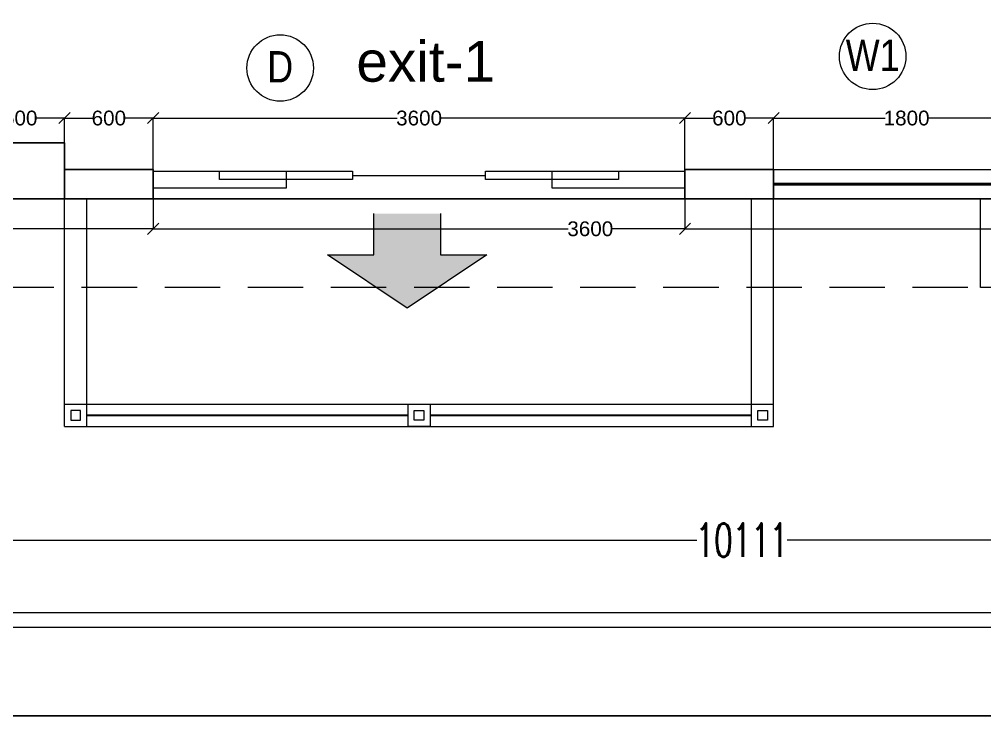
# Model space of a CAD drawing. Header units: inches. Extents: x 148614 to 294443, y 4730 to 138360.
# Drawn here: x 219882 to 226416, y 98683 to 103401 of the extents above; entities that cross this region are included whole.
import ezdxf
from ezdxf.enums import TextEntityAlignment as Align

# ---------------------------------------------------------------- set-up
doc = ezdxf.new("R2010")
doc.units = ezdxf.units.IN
doc.header["$MEASUREMENT"] = 0
doc.linetypes.add('( Hidden )', pattern=[0.375, 0.25, -0.125])
doc.linetypes.add('HIDDEN2', pattern=[0.1875, 0.125, -0.0625])
doc.layers.get('DEFPOINTS').update_dxf_attribs({"color": 40, "lineweight": 15})
for name, color, linetype, lineweight in [('00_after bu', 7, 'Continuous', 13), ('01-PDA MEP', 7, 'Continuous', 15), ('AR-WALL', 43, 'Continuous', 13), ('BUILDING  LINE', 46, 'Continuous', 0), ('Column', 32, 'Continuous', 30), ('DIAMENSION', 122, 'Continuous', 15), ('door window text', 242, 'Continuous', 13), ('dotted gen.& dotted windows', 252, 'HIDDEN2', 15), ('Finishes_Awning', 106, 'Continuous', 30), ('glass', 132, 'Continuous', 25), ('mullion', 6, 'Continuous', 30), ('Otla', 251, 'Continuous', 13), ('Ramp', 252, 'Continuous', 13), ('room text', 7, 'Continuous', 13), ('wall ele', 7, 'Continuous', 15)]:
    doc.layers.add(name, color=color, linetype=linetype, lineweight=lineweight)
doc.layers.add('DIM 02 DMART', color=8, linetype='Continuous')
doc.styles.add('ARIAL', font='arial.ttf')
doc.styles.add('dim detail', font='simplex.shx', dxfattribs={"width": 0.65})
doc.styles.add('opning tag', font='ARIALN.TTF', dxfattribs={"height": 175})
doc.styles.add('room text', font='arial.ttf', dxfattribs={"height": 150})
doc.dimstyles.new('dim inside', dxfattribs={"dimtxt": 225, "dimasz": 180, "dimexe": 0, "dimexo": 0, "dimgap": 10, "dimtad": 0, "dimdec": 0, "dimzin": 0, "dimdsep": 46, "dimtxsty": 'dim detail', "dimblk": 'SMALL', "dimcen": 0.09, "dimse1": 1, "dimse2": 1, "dimclrd": 256, "dimclrt": 256, "dimadec": 0, "dimazin": 0, "dimtfac": 1, "dimtdec": 0, "dimtofl": 0, "dimtmove": 1, "dimatfit": 3, "dimldrblk": 'SMALL', "dimfxl": 1, "dimtolj": 1, "dimtzin": 0, "dimlwd": -1, "dimarcsym": 2})
doc.dimstyles.new('Dmart', dxfattribs={"dimtxt": 100, "dimasz": 75, "dimexe": 0.0625, "dimexo": 0.0625, "dimgap": 0.09, "dimtad": 0, "dimdec": 0, "dimzin": 0, "dimdsep": 46, "dimtxsty": 'ARIAL', "dimblk": 'OBLIQUE', "dimcen": 0.09, "dimclrt": 252, "dimadec": 0, "dimazin": 0, "dimtfac": 1, "dimtdec": 0, "dimtofl": 0, "dimtmove": 1, "dimatfit": 3, "dimldrblk": 'OBLIQUE', "dimfxl": 1, "dimtolj": 1, "dimtzin": 0, "dimarcsym": 0})

# ---------------------------------------------------------------- blocks, each defined once
blk = doc.blocks.new('adsasda')
at = {"layer": '00_after bu'}
for p, q in [((2312331, -2970976.6), (2312331, -2969436.6)), ((2312481, -2970976.6), (2312481, -2969436.6)), ((2316981, -2970976.6), (2316981, -2969436.6)), ((2317131, -2970976.6), (2317131, -2969436.6))]:
    blk.add_line(p, q, dxfattribs=at)
at = {"layer": '00_after bu', "lineweight": 5}
blk.add_line((2311911.1, -2972336.6), (2321972.3, -2972336.6), dxfattribs=at)
at = {"layer": '00_after bu'}
for points in [[(2312331, -2970826.6), (2317131, -2970826.6)], [(2312331, -2970976.6), (2317131, -2970976.6)]]:
    blk.add_lwpolyline(points, dxfattribs=at)
for points in [[(2312438.7, -2970869), (2312373.4, -2970869), (2312373.4, -2970934.2), (2312438.7, -2970934.2)], [(2314656, -2970826.6), (2314806, -2970826.6), (2314806, -2970976.6), (2314656, -2970976.6)], [(2314698.4, -2970869), (2314763.7, -2970869), (2314763.7, -2970934.2), (2314698.4, -2970934.2)], [(2317023.4, -2970869), (2317088.7, -2970869), (2317088.7, -2970934.2), (2317023.4, -2970934.2)]]:
    blk.add_lwpolyline(points, close=True, dxfattribs=at)
at = {"layer": '00_after bu', "const_width": 13}
for points in [[(2312481, -2970901.6), (2314656, -2970901.6)], [(2316981, -2970901.6), (2314806, -2970901.6)]]:
    blk.add_lwpolyline(points, dxfattribs=at)
at = {"layer": '00_after bu', "lineweight": 5}
blk.add_lwpolyline([(2311911.1, -2972936.6), (2311861.1, -2972936.6), (2311861.1, -2972236.6), (2321972.3, -2972236.6)], dxfattribs=at)
blk = doc.blocks.new('DFGFH')
at = {"layer": 'AR-WALL', "lineweight": 0}
for p, q in [((32753.6939, -3088.3867), (32753.6939, -3087.4867)), ((32753.6939, -3087.4867), (32753.8089, -3087.4867)), ((32753.8089, -3087.4867), (32753.8089, -3088.3867)), ((32753.8089, -3088.3867), (32753.6939, -3088.3867)), ((32753.6939, -3091.0867), (32753.6939, -3090.1867)), ((32753.6939, -3090.1867), (32753.8089, -3090.1867)), ((32753.8089, -3090.1867), (32753.8089, -3091.0867)), ((32753.8089, -3091.0867), (32753.6939, -3091.0867))]:
    blk.add_line(p, q, dxfattribs=at)
at = {"layer": 'AR-WALL', "color": 150, "lineweight": 0}
for p, q in [((32753.6939, -3088.8367), (32753.6939, -3087.9367)), ((32753.6939, -3087.9367), (32753.7514, -3087.9367)), ((32753.7514, -3087.9367), (32753.7514, -3088.8367)), ((32753.7514, -3088.8367), (32753.6939, -3088.8367)), ((32753.7226, -3089.7367), (32753.7226, -3088.8367)), ((32753.6939, -3090.6367), (32753.6939, -3089.7367)), ((32753.6939, -3089.7367), (32753.7514, -3089.7367)), ((32753.7514, -3089.7367), (32753.7514, -3090.6367)), ((32753.7514, -3090.6367), (32753.6939, -3090.6367))]:
    blk.add_line(p, q, dxfattribs=at)
blk = doc.blocks.new('A$C736D5789-flat-2')
h = blk.add_hatch(color=104)
h.set_gradient(color1=(14, 170, 35), rotation=90, one_color=1, tint=1, name='CYLINDER')
h.paths.add_polyline_path([(0.0067, 0.302), (0.3217, 0.302), (-0.2183, 0.6631), (-0.7583, 0.302), (-0.4433, 0.302), (-0.4433, 0.0224), (0.0067, 0.0224)])
at = {"color": 43, "linetype": 'Continuous'}
blk.add_lwpolyline([(0.0067, 0.0224), (0.0067, 0.302), (0.3217, 0.302), (-0.2183, 0.6631), (-0.7583, 0.302), (-0.4433, 0.302), (-0.4433, 0.0224)], dxfattribs=at)
blk = doc.blocks.new('A$C2CE0611A')
at = {"layer": 'Otla', "rotation": 270}
blk.add_blockref('DFGFH', (3091.0867, 32753.6939), dxfattribs=at)
at = {"layer": 'Ramp', "xscale": -1, "rotation": 179.9999957030443}
blk.add_blockref('A$C736D5789-flat-2', (1.9373, -0.2653, 1.9661), dxfattribs=at)
blk = doc.blocks.new('_Oblique')
at = {"color": 0, "linetype": 'ByBlock', "lineweight": -2}
blk.add_line((-0.5, -0.5), (0.5, 0.5), dxfattribs=at)
blk = doc.blocks.new('*D173')
at = {"layer": 'DEFPOINTS', "color": 0}
for p in [(220187.6, 102731.2), (219587.6, 102563.5), (220187.6, 102563.5)]:
    blk.add_point(p, dxfattribs=at)
at = {"layer": 'DIM 02 DMART', "color": 0, "lineweight": -2}
for p, q in [((219587.6, 102563.5), (219587.6, 102731.2)), ((219587.6, 102731.2), (219777, 102731.2)), ((220187.6, 102731.2), (219998.3, 102731.2)), ((220187.6, 102563.5), (220187.6, 102731.2))]:
    blk.add_line(p, q, dxfattribs=at)
at = {"layer": 'DIM 02 DMART', "color": 0, "lineweight": -2, "xscale": 75, "yscale": 75, "zscale": 75, "rotation": 180}
blk.add_blockref('_Oblique', (219587.6, 102731.2), dxfattribs=at)
at = {"layer": 'DIM 02 DMART', "color": 0, "lineweight": -2, "xscale": 75, "yscale": 75, "zscale": 75}
blk.add_blockref('_Oblique', (220187.6, 102731.2), dxfattribs=at)
at = {"layer": 'DIM 02 DMART', "color": 252, "insert": (219887.6, 102731.2), "char_height": 100, "attachment_point": 5, "style": 'ARIAL'}
blk.add_mtext('\\A1;600', dxfattribs=at)
blk = doc.blocks.new('*D174')
at = {"layer": 'DEFPOINTS', "color": 0}
for p in [(220787.6, 102731.2), (220187.6, 102563.5), (220787.6, 102383.5)]:
    blk.add_point(p, dxfattribs=at)
at = {"layer": 'DIM 02 DMART', "color": 0, "lineweight": -2}
for p, q in [((220187.6, 102563.5), (220187.6, 102731.2)), ((220187.6, 102731.2), (220377, 102731.2)), ((220787.6, 102731.2), (220598.3, 102731.2)), ((220787.6, 102383.5), (220787.6, 102731.2))]:
    blk.add_line(p, q, dxfattribs=at)
at = {"layer": 'DIM 02 DMART', "color": 0, "lineweight": -2, "xscale": 75, "yscale": 75, "zscale": 75, "rotation": 180}
blk.add_blockref('_Oblique', (220187.6, 102731.2), dxfattribs=at)
at = {"layer": 'DIM 02 DMART', "color": 0, "lineweight": -2, "xscale": 75, "yscale": 75, "zscale": 75}
blk.add_blockref('_Oblique', (220787.6, 102731.2), dxfattribs=at)
at = {"layer": 'DIM 02 DMART', "color": 252, "insert": (220487.6, 102731.2), "char_height": 100, "attachment_point": 5, "style": 'ARIAL'}
blk.add_mtext('\\A1;600', dxfattribs=at)
blk = doc.blocks.new('*D175')
at = {"layer": 'DEFPOINTS', "color": 0}
for p in [(224387.6, 102731.2), (220787.6, 102383.5), (224387.6, 102383.5)]:
    blk.add_point(p, dxfattribs=at)
at = {"layer": 'DIM 02 DMART', "color": 0, "lineweight": -2}
for p, q in [((220787.6, 102383.5), (220787.6, 102731.2)), ((220787.6, 102731.2), (222438.4, 102731.2)), ((224387.6, 102731.2), (222736.8, 102731.2)), ((224387.6, 102383.5), (224387.6, 102731.2))]:
    blk.add_line(p, q, dxfattribs=at)
at = {"layer": 'DIM 02 DMART', "color": 0, "lineweight": -2, "xscale": 75, "yscale": 75, "zscale": 75, "rotation": 180}
blk.add_blockref('_Oblique', (220787.6, 102731.2), dxfattribs=at)
at = {"layer": 'DIM 02 DMART', "color": 0, "lineweight": -2, "xscale": 75, "yscale": 75, "zscale": 75}
blk.add_blockref('_Oblique', (224387.6, 102731.2), dxfattribs=at)
at = {"layer": 'DIM 02 DMART', "color": 252, "insert": (222587.6, 102731.2), "char_height": 100, "attachment_point": 5, "style": 'ARIAL'}
blk.add_mtext('\\A1;3600', dxfattribs=at)
blk = doc.blocks.new('*D176')
at = {"layer": 'DEFPOINTS', "color": 0}
for p in [(224987.6, 102731.2), (224387.6, 102383.5), (224987.6, 102383.5)]:
    blk.add_point(p, dxfattribs=at)
at = {"layer": 'DIM 02 DMART', "color": 0, "lineweight": -2}
for p, q in [((224387.6, 102383.5), (224387.6, 102731.2)), ((224387.6, 102731.2), (224577, 102731.2)), ((224987.6, 102731.2), (224798.3, 102731.2)), ((224987.6, 102383.5), (224987.6, 102731.2))]:
    blk.add_line(p, q, dxfattribs=at)
at = {"layer": 'DIM 02 DMART', "color": 0, "lineweight": -2, "xscale": 75, "yscale": 75, "zscale": 75, "rotation": 180}
blk.add_blockref('_Oblique', (224387.6, 102731.2), dxfattribs=at)
at = {"layer": 'DIM 02 DMART', "color": 0, "lineweight": -2, "xscale": 75, "yscale": 75, "zscale": 75}
blk.add_blockref('_Oblique', (224987.6, 102731.2), dxfattribs=at)
at = {"layer": 'DIM 02 DMART', "color": 252, "insert": (224687.6, 102731.2), "char_height": 100, "attachment_point": 5, "style": 'ARIAL'}
blk.add_mtext('\\A1;600', dxfattribs=at)
blk = doc.blocks.new('*D177')
at = {"layer": 'DEFPOINTS', "color": 0}
for p in [(226787.6, 102731.2), (224987.6, 102383.5), (226787.6, 102383.5)]:
    blk.add_point(p, dxfattribs=at)
at = {"layer": 'DIM 02 DMART', "color": 0, "lineweight": -2}
for p, q in [((224987.6, 102383.5), (224987.6, 102731.2)), ((224987.6, 102731.2), (225743.1, 102731.2)), ((226787.6, 102731.2), (226032.2, 102731.2)), ((226787.6, 102383.5), (226787.6, 102731.2))]:
    blk.add_line(p, q, dxfattribs=at)
at = {"layer": 'DIM 02 DMART', "color": 0, "lineweight": -2, "xscale": 75, "yscale": 75, "zscale": 75, "rotation": 180}
blk.add_blockref('_Oblique', (224987.6, 102731.2), dxfattribs=at)
at = {"layer": 'DIM 02 DMART', "color": 0, "lineweight": -2, "xscale": 75, "yscale": 75, "zscale": 75}
blk.add_blockref('_Oblique', (226787.6, 102731.2), dxfattribs=at)
at = {"layer": 'DIM 02 DMART', "color": 252, "insert": (225887.6, 102731.2), "char_height": 100, "attachment_point": 5, "style": 'ARIAL'}
blk.add_mtext('\\A1;1800', dxfattribs=at)
blk = doc.blocks.new('*D200')
at = {"layer": 'DEFPOINTS', "color": 0}
for p in [(202337.6, 102183.5), (220787.6, 102183.5), (220787.6, 101981.1)]:
    blk.add_point(p, dxfattribs=at)
at = {"layer": 'DIM 02 DMART', "color": 0, "lineweight": -2}
for p, q in [((202337.6, 102183.4), (202337.6, 101981)), ((220787.6, 102183.4), (220787.6, 101981)), ((202337.6, 101981.1), (210610.5, 101981.1)), ((220787.6, 101981.1), (210977.3, 101981.1))]:
    blk.add_line(p, q, dxfattribs=at)
at = {"layer": 'DIM 02 DMART', "color": 0, "lineweight": -2, "xscale": 75, "yscale": 75, "zscale": 75, "rotation": 180}
blk.add_blockref('_Oblique', (202337.6, 101981.1), dxfattribs=at)
at = {"layer": 'DIM 02 DMART', "color": 0, "lineweight": -2, "xscale": 75, "yscale": 75, "zscale": 75}
blk.add_blockref('_Oblique', (220787.6, 101981.1), dxfattribs=at)
at = {"layer": 'DIM 02 DMART', "color": 252, "insert": (210793.9, 101981.1), "char_height": 100, "attachment_point": 5, "style": 'ARIAL'}
blk.add_mtext('\\A1;18450', dxfattribs=at)
blk = doc.blocks.new('*D94')
at = {"layer": 'DEFPOINTS', "color": 0}
for p in [(220787.6, 102183.5), (224387.6, 102183.5), (224387.6, 101981.1)]:
    blk.add_point(p, dxfattribs=at)
at = {"layer": 'DIM 02 DMART', "color": 0, "lineweight": -2}
for p, q in [((220787.6, 102183.4), (220787.6, 101981)), ((224387.6, 102183.4), (224387.6, 101981)), ((220787.6, 101981.1), (223597.2, 101981.1)), ((224387.6, 101981.1), (223895.6, 101981.1))]:
    blk.add_line(p, q, dxfattribs=at)
at = {"layer": 'DIM 02 DMART', "color": 0, "lineweight": -2, "xscale": 75, "yscale": 75, "zscale": 75, "rotation": 180}
blk.add_blockref('_Oblique', (220787.6, 101981.1), dxfattribs=at)
at = {"layer": 'DIM 02 DMART', "color": 0, "lineweight": -2, "xscale": 75, "yscale": 75, "zscale": 75}
blk.add_blockref('_Oblique', (224387.6, 101981.1), dxfattribs=at)
at = {"layer": 'DIM 02 DMART', "color": 252, "insert": (223746.4, 101981.1), "char_height": 100, "attachment_point": 5, "style": 'ARIAL'}
blk.add_mtext('\\A1;3600', dxfattribs=at)
blk = doc.blocks.new('*D95')
at = {"layer": 'DEFPOINTS', "color": 0}
for p in [(224387.6, 102183.5), (236501.1, 102183.5), (236501.1, 101981.1)]:
    blk.add_point(p, dxfattribs=at)
at = {"layer": 'DIM 02 DMART', "color": 0, "lineweight": -2}
for p, q in [((224387.6, 102183.4), (224387.6, 101981)), ((236501.1, 102183.4), (236501.1, 101981)), ((224387.6, 101981.1), (231361.8, 101981.1)), ((236501.1, 101981.1), (231728.9, 101981.1))]:
    blk.add_line(p, q, dxfattribs=at)
at = {"layer": 'DIM 02 DMART', "color": 0, "lineweight": -2, "xscale": 75, "yscale": 75, "zscale": 75, "rotation": 180}
blk.add_blockref('_Oblique', (224387.6, 101981.1), dxfattribs=at)
at = {"layer": 'DIM 02 DMART', "color": 0, "lineweight": -2, "xscale": 75, "yscale": 75, "zscale": 75}
blk.add_blockref('_Oblique', (236501.1, 101981.1), dxfattribs=at)
at = {"layer": 'DIM 02 DMART', "color": 252, "insert": (231545.3, 101981.1), "char_height": 100, "attachment_point": 5, "style": 'ARIAL'}
blk.add_mtext('\\A1;12113', dxfattribs=at)
blk = doc.blocks.new('opning tag')
at = {"layer": 'door window text', "linetype": 'Continuous'}
blk.add_circle((0, 0), 132.3, dxfattribs=at)
at = {"layer": 'door window text', "style": 'opning tag'}
blk.add_attdef('D1', text='', height=125, dxfattribs=at).set_placement((0, -57.7), align=Align.CENTER)
blk = doc.blocks.new('gr flr')
at = {"layer": 'DIAMENSION', "color": 6, "lineweight": 5, "ltscale": 1000}
blk.add_lwpolyline([(2327445.6, -3253648.8), (2327445.6, -3254248.8), (2326445.6, -3254248.8), (2326445.6, -3253648.8)], close=True, dxfattribs=at)
blk = doc.blocks.new('*D309')
for p, q in [((219717.7, 99873.1), (224467.3, 99873.1)), ((229828.9, 99873.1), (225079.3, 99873.1))]:
    blk.add_line(p, q)
at = {"layer": 'DEFPOINTS', "color": 0}
for p in [(229828.9, 99873.1), (229828.9, 99383.5), (219717.7, 99283.5)]:
    blk.add_point(p, dxfattribs=at)
at = {"xscale": 180, "yscale": 180, "zscale": 180, "rotation": 180}
blk.add_blockref('_Oblique', (219717.7, 99873.1), dxfattribs=at)
at = {"xscale": 180, "yscale": 180, "zscale": 180}
blk.add_blockref('_Oblique', (229828.9, 99873.1), dxfattribs=at)
at = {"insert": (224773.3, 99873.1), "char_height": 225, "attachment_point": 5, "style": 'dim detail'}
blk.add_mtext('\\A1;10111', dxfattribs=at)

msp = doc.modelspace()

# ---------------------------------------------------------------- linework, layer by layer
at = {"layer": 'BUILDING  LINE'}
msp.add_lwpolyline([(202337.6, 128833.5), (235237.6, 128833.5), (239109.7, 102183.4), (202337.6, 102183.4)], close=True, dxfattribs=at)
at = {"layer": 'Column', "ltscale": 20}
msp.add_lwpolyline([(220187.6, 102563.5), (219587.6, 102563.5), (219587.6, 102183.5), (220187.6, 102183.5)], close=True, dxfattribs=at)
at = {"layer": 'dotted gen.& dotted windows', "linetype": '( Hidden )', "ltscale": 1500}
msp.add_lwpolyline([(201737.6, 129433.5), (235756.8, 129433.5), (239803.2, 101583.5), (201737.6, 101583.5)], close=True, dxfattribs=at)
at = {"layer": 'Finishes_Awning'}
msp.add_line((202037.6, 98683.5), (239409.7, 98683.5), dxfattribs=at)
at = {"layer": 'glass', "const_width": 20}
msp.add_lwpolyline([(224987.6, 102283.5), (226787.6, 102283.5)], dxfattribs=at)
at = {"layer": 'mullion'}
for p, q in [((220187.6, 102383.5), (220787.6, 102383.5)), ((224387.6, 102383.5), (224987.6, 102383.5)), ((220187.6, 102183.5), (220787.6, 102183.5)), ((224387.6, 102183.5), (224987.6, 102183.5))]:
    msp.add_line(p, q, dxfattribs=at)
for points in [[(220787.6, 102383.5), (220787.6, 102183.5)], [(224387.6, 102383.5), (224387.6, 102183.5)], [(224987.6, 102383.5), (224987.6, 102183.5)]]:
    msp.add_lwpolyline(points, dxfattribs=at)
at = {"layer": 'wall ele'}
for p, q in [((224987.6, 102383.5), (226787.6, 102383.5)), ((220787.6, 102183.5), (224387.6, 102183.5)), ((224987.6, 102183.5), (226787.6, 102183.5))]:
    msp.add_line(p, q, dxfattribs=at)

# ---------------------------------------------------------------- block references
at = {"layer": '01-PDA MEP'}
msp.add_blockref('gr flr', (-2100057.9, 3355832.3), dxfattribs=at)
at = {"layer": 'DIM 02 DMART'}
msp.add_blockref('adsasda', (-2092143.4, 3071620.1), dxfattribs=at)
at = {"layer": 'door window text', "xscale": 1.699999999953434, "yscale": 1.700000000186265, "zscale": 1.7}
for p, values in [((225658.2, 103149.1), {'D1': 'W1'}), ((221647.4, 103070.7), {'D1': 'D'})]:
    msp.add_blockref('opning tag', p, dxfattribs=at).add_auto_attribs(values)
at = {"layer": 'room text', "xscale": 1000, "yscale": 1000, "zscale": 1000}
msp.add_blockref('A$C2CE0611A', (220787.6, 102372), dxfattribs=at)

# ---------------------------------------------------------------- texts
at = {"layer": 'room text', "insert": (222163.1, 102973.9, 1137.6), "char_height": 275, "width": 19110.875, "attachment_point": 7, "style": 'room text'}
msp.add_mtext('exit-1', dxfattribs=at)

# ---------------------------------------------------------------- dimensions: what is measured, and where the dimension line sits
dim = msp.add_linear_dim(base=(229828.9, 99873.1), p1=(219717.7, 99283.5), p2=(229828.9, 99383.5), dimstyle='dim inside', override={"dimblk1": 'Oblique', "dimblk2": 'Oblique', "dimsah": 1, "dimfxl": 0.05, "dimfxlon": 1})
dim.commit()
dim.dimension.update_dxf_attribs({"geometry": '*D309', "text_midpoint": (224773.3, 99873.1)})
at = {"layer": 'DIM 02 DMART'}
for base, p1, p2, picture, middle in [((220187.6, 102731.2), (219587.6, 102563.5), (220187.6, 102563.5), '*D173', (219887.6, 102731.2)), ((220787.6, 102731.2), (220187.6, 102563.5), (220787.6, 102383.5), '*D174', (220487.6, 102731.2)), ((224387.6, 102731.2), (220787.6, 102383.5), (224387.6, 102383.5), '*D175', (222587.6, 102731.2)), ((224987.6, 102731.2), (224387.6, 102383.5), (224987.6, 102383.5), '*D176', (224687.6, 102731.2)), ((226787.6, 102731.2), (224987.6, 102383.5), (226787.6, 102383.5), '*D177', (225887.6, 102731.2))]:
    dim = msp.add_linear_dim(base=base, p1=p1, p2=p2, dimstyle='Dmart', dxfattribs=at)
    dim.commit()
    dim.dimension.update_dxf_attribs({"geometry": picture, "text_midpoint": middle})
for base, p1, p2, picture, middle in [((220787.6, 101981.1), (202337.6, 102183.5), (220787.6, 102183.5), '*D200', (210793.9, 101981.1)), ((224387.6, 101981.1), (220787.6, 102183.5), (224387.6, 102183.5), '*D94', (223746.4, 101981.1)), ((236501.0915, 101981.0917), (224387.6465, 102183.4789), (236501.0915, 102183.4789), '*D95', (231545.3209, 101981.0917))]:
    dim = msp.add_linear_dim(base=base, p1=p1, p2=p2, dimstyle='Dmart', dxfattribs=at)
    dim.commit()
    dim.dimension.update_dxf_attribs({"geometry": picture, "text_midpoint": middle, "dimtype": 160})

doc.saveas('drawing.dxf')
